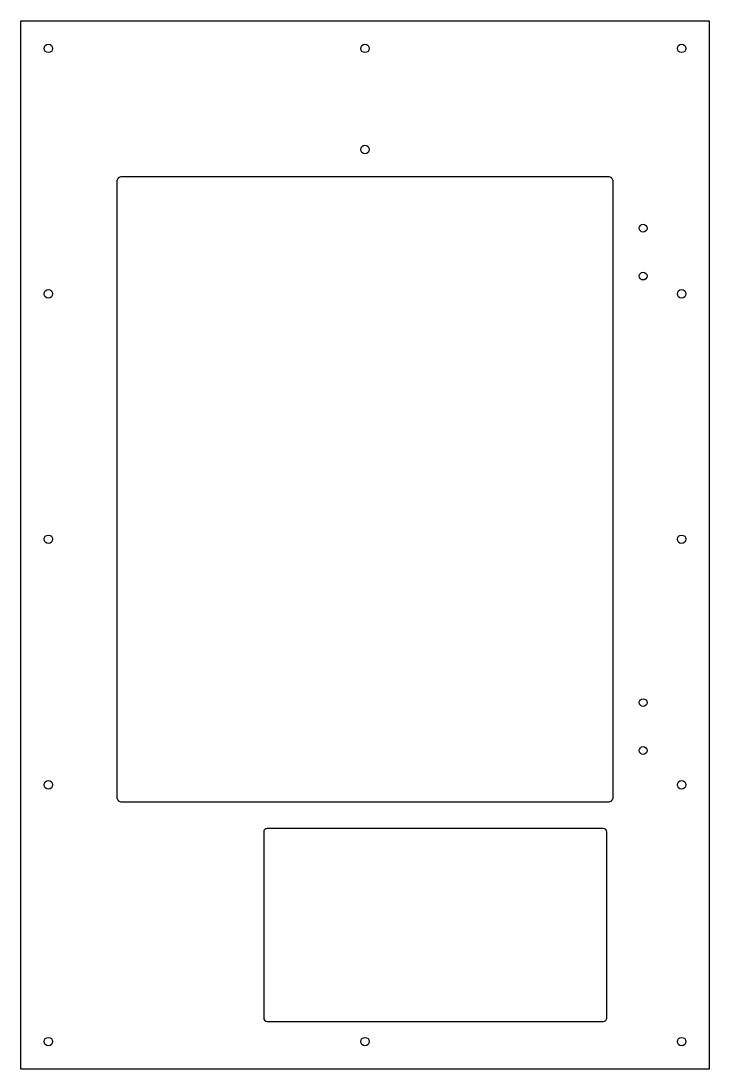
# Model space of a CAD drawing. Header units: millimetres. Extents: x -396 to 6, y -606 to 6.
import ezdxf

# ---------------------------------------------------------------- set-up
doc = ezdxf.new("R2010")
doc.units = ezdxf.units.MM
doc.layers.get('0').update_dxf_attribs({"linetype": 'CONTINUOUS'})

msp = doc.modelspace()

# ---------------------------------------------------------------- linework, layer by layer
msp.add_lwpolyline([(6, 6), (6, -606), (-396, -606), (-396, 6)], close=True)
for points in [[(-53, -85), (-337, -85, 0.414214), (-340, -88), (-340, -447, 0.414214), (-337, -450), (-53, -450, 0.414214), (-50, -447), (-50, -88, 0.414214)], [(-53.8, -576.2), (-53.8, -467.5, 0.414214), (-55.8, -465.5), (-252.2, -465.5, 0.414214), (-254.2, -467.5), (-254.2, -576.2, 0.414214), (-252.2, -578.2), (-55.8, -578.2, 0.414214)]]:
    msp.add_lwpolyline(points, format="xyb", close=True)
for centre, radius in [((-380, -10), 2.5), ((-195, -10), 2.5), ((-10, -10), 2.5), ((-195, -69), 2.5), ((-32.5, -115), 2.25), ((-32.5, -143), 2.25), ((-380, -153.33), 2.5), ((-10, -153.33), 2.5), ((-380, -296.67), 2.5), ((-10, -296.67), 2.5), ((-32.5, -392), 2.25), ((-32.5, -420), 2.25), ((-380, -440), 2.5), ((-10, -440), 2.5), ((-380, -590), 2.5), ((-195, -590), 2.5), ((-10, -590), 2.5)]:
    msp.add_circle(centre, radius)

doc.saveas('drawing.dxf')
